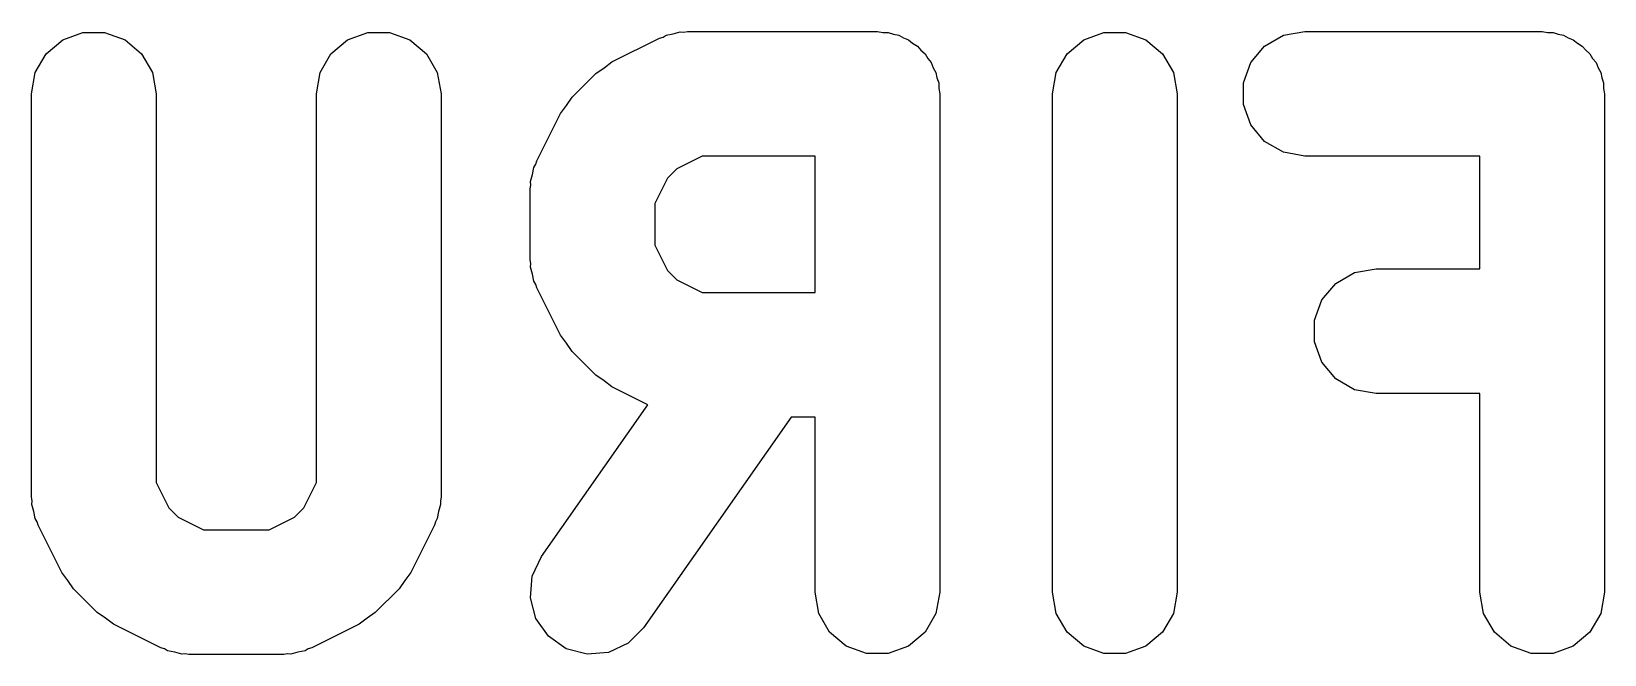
# Model space of a CAD drawing. Extents: x 92.1 to 192.1, y -135.1 to -45.9.
# Drawn here: x 116.33 to 125.79, y -74.09 to -70.34 of the extents above; entities that cross this region are included whole.
import ezdxf

# ---------------------------------------------------------------- set-up
doc = ezdxf.new("R2010")
doc.units = 0
doc.header["$MEASUREMENT"] = 0
doc.layers.add('BLACK', color=7, linetype='CONTINUOUS')

msp = doc.modelspace()

# ---------------------------------------------------------------- linework, layer by layer
at = {"layer": 'BLACK', "linetype": 'CONTINUOUS'}
for p, q in [((116.417, -70.4761), (116.517, -70.3924)), ((116.517, -70.3924), (116.639, -70.3478)), ((116.639, -70.3478), (116.769, -70.3478)), ((116.769, -70.3478), (116.892, -70.3924)), ((116.892, -70.3924), (116.992, -70.4761)), ((118.131, -70.4761), (118.231, -70.3924)), ((118.231, -70.3924), (118.353, -70.3478)), ((118.353, -70.3478), (118.484, -70.3478)), ((118.484, -70.3478), (118.606, -70.3924)), ((118.606, -70.3924), (118.706, -70.4761)), ((119.822, -70.5246), (120.108, -70.3817)), ((120.108, -70.3817), (120.129, -70.3756)), ((120.129, -70.3756), (120.147, -70.3648)), ((120.147, -70.3648), (120.191, -70.3571)), ((120.191, -70.3571), (120.233, -70.3446)), ((120.233, -70.3446), (120.254, -70.3459)), ((120.254, -70.3459), (120.276, -70.3421)), ((120.276, -70.3421), (121.419, -70.3421)), ((121.419, -70.3421), (121.451, -70.3478)), ((121.451, -70.3478), (121.484, -70.3478)), ((121.484, -70.3478), (121.515, -70.3591)), ((121.515, -70.3591), (121.547, -70.3648)), ((121.547, -70.3648), (121.575, -70.3812)), ((121.575, -70.3812), (121.606, -70.3924)), ((121.606, -70.3924), (121.631, -70.4135)), ((121.631, -70.4135), (121.66, -70.4299)), ((122.56, -70.4761), (122.66, -70.3924)), ((122.66, -70.3924), (122.782, -70.3478)), ((122.782, -70.3478), (122.912, -70.3478)), ((122.912, -70.3478), (123.035, -70.3924)), ((123.035, -70.3924), (123.134, -70.4761)), ((123.749, -70.4299), (123.862, -70.3648)), ((123.862, -70.3648), (123.99, -70.3421)), ((123.99, -70.3421), (125.419, -70.3421)), ((125.419, -70.3421), (125.451, -70.3478)), ((125.451, -70.3478), (125.484, -70.3478)), ((125.484, -70.3478), (125.515, -70.3591)), ((125.515, -70.3591), (125.547, -70.3648)), ((125.547, -70.3648), (125.575, -70.3812)), ((125.575, -70.3812), (125.606, -70.3924)), ((125.606, -70.3924), (125.631, -70.4135)), ((125.631, -70.4135), (125.66, -70.4299)), ((116.352, -70.5889), (116.417, -70.4761)), ((116.992, -70.4761), (117.057, -70.5889)), ((118.066, -70.5889), (118.131, -70.4761)), ((118.706, -70.4761), (118.771, -70.5889)), ((121.66, -70.4299), (121.681, -70.455)), ((121.681, -70.455), (121.706, -70.4761)), ((121.706, -70.4761), (121.722, -70.5045)), ((121.722, -70.5045), (121.743, -70.5296)), ((122.495, -70.5889), (122.56, -70.4761)), ((123.134, -70.4761), (123.2, -70.5889)), ((123.665, -70.5296), (123.749, -70.4299)), ((125.66, -70.4299), (125.681, -70.455)), ((125.681, -70.455), (125.706, -70.4761)), ((125.706, -70.4761), (125.722, -70.5045)), ((125.722, -70.5045), (125.743, -70.5296)), ((116.329, -70.7171), (116.352, -70.5889)), ((117.057, -70.5889), (117.079, -70.7171)), ((118.044, -70.7171), (118.066, -70.5889)), ((118.771, -70.5889), (118.794, -70.7171)), ((119.582, -70.7377), (119.725, -70.5948)), ((119.725, -70.5948), (119.774, -70.5604)), ((119.774, -70.5604), (119.822, -70.5246)), ((121.743, -70.5296), (121.755, -70.5605)), ((121.755, -70.5605), (121.771, -70.5889)), ((121.771, -70.5889), (121.777, -70.6212)), ((122.472, -70.7171), (122.495, -70.5889)), ((123.2, -70.5889), (123.222, -70.7171)), ((123.621, -70.652), (123.665, -70.5296)), ((125.743, -70.5296), (125.755, -70.5605)), ((125.755, -70.5605), (125.771, -70.5889)), ((125.771, -70.5889), (125.777, -70.6212)), ((121.777, -70.6212), (121.788, -70.652)), ((121.788, -70.652), (121.788, -70.6848)), ((121.788, -70.6848), (121.794, -70.7171)), ((123.621, -70.7823), (123.621, -70.652)), ((125.777, -70.6212), (125.788, -70.652)), ((125.788, -70.652), (125.788, -70.6848)), ((125.788, -70.6848), (125.794, -70.7171)), ((116.329, -73.1457), (116.329, -70.7171)), ((117.079, -70.7171), (117.079, -73.0572)), ((118.044, -73.0572), (118.044, -70.7171)), ((118.794, -70.7171), (118.794, -73.1457)), ((119.512, -70.8352), (119.548, -70.7869)), ((119.548, -70.7869), (119.582, -70.7377)), ((121.794, -70.7171), (121.794, -73.7171)), ((122.472, -73.7171), (122.472, -70.7171)), ((123.222, -70.7171), (123.222, -73.7171)), ((123.665, -70.9046), (123.621, -70.7823)), ((125.794, -70.7171), (125.794, -73.7171)), ((119.369, -71.1209), (119.512, -70.8352)), ((123.749, -71.0044), (123.665, -70.9046)), ((123.862, -71.0695), (123.749, -71.0044)), ((123.99, -71.0921), (123.862, -71.0695)), ((119.344, -71.2036), (119.352, -71.1603)), ((119.352, -71.1603), (119.363, -71.1416)), ((119.363, -71.1416), (119.369, -71.1209)), ((120.212, -71.1682), (120.155, -71.225)), ((120.364, -71.0921), (120.212, -71.1682)), ((121.044, -71.0921), (120.364, -71.0921)), ((121.044, -71.9136), (121.044, -71.0921)), ((125.044, -71.0921), (123.99, -71.0921)), ((125.044, -71.7707), (125.044, -71.0921)), ((119.329, -71.2886), (119.333, -71.2673)), ((119.332, -71.2457), (119.344, -71.2036)), ((119.333, -71.2673), (119.332, -71.2457)), ((120.155, -71.225), (120.079, -71.3771)), ((119.329, -71.7171), (119.329, -71.2886)), ((120.079, -71.3771), (120.079, -71.6286)), ((120.079, -71.6286), (120.155, -71.7807)), ((119.333, -71.7384), (119.329, -71.7171)), ((119.332, -71.76), (119.333, -71.7384)), ((119.344, -71.8021), (119.332, -71.76)), ((119.352, -71.8454), (119.344, -71.8021)), ((120.155, -71.7807), (120.212, -71.8375)), ((120.212, -71.8375), (120.364, -71.9136)), ((124.178, -71.8584), (124.29, -71.7933)), ((124.29, -71.7933), (124.419, -71.7707)), ((124.419, -71.7707), (125.044, -71.7707)), ((119.363, -71.8641), (119.352, -71.8454)), ((119.369, -71.8848), (119.363, -71.8641)), ((119.512, -72.1706), (119.369, -71.8848)), ((120.364, -71.9136), (121.044, -71.9136)), ((124.094, -71.9582), (124.178, -71.8584)), ((124.049, -72.0806), (124.094, -71.9582)), ((124.049, -72.2108), (124.049, -72.0806)), ((119.548, -72.2188), (119.512, -72.1706)), ((124.094, -72.3332), (124.049, -72.2108)), ((119.582, -72.268), (119.548, -72.2188)), ((119.725, -72.4109), (119.582, -72.268)), ((124.178, -72.433), (124.094, -72.3332)), ((119.774, -72.4453), (119.725, -72.4109)), ((119.822, -72.4811), (119.774, -72.4453)), ((120.037, -72.5883), (119.822, -72.4811)), ((124.29, -72.4981), (124.178, -72.433)), ((124.419, -72.5207), (124.29, -72.4981)), ((119.397, -73.5021), (120.037, -72.5883)), ((125.044, -72.5207), (124.419, -72.5207)), ((125.044, -73.7171), (125.044, -72.5207)), ((120.9, -72.6636), (120.011, -73.9322)), ((121.044, -72.6636), (120.9, -72.6636)), ((121.044, -73.7171), (121.044, -72.6636)), ((117.079, -73.0572), (117.155, -73.2093)), ((117.968, -73.2093), (118.044, -73.0572)), ((116.333, -73.167), (116.329, -73.1457)), ((118.794, -73.1457), (118.79, -73.167)), ((116.332, -73.1886), (116.333, -73.167)), ((116.344, -73.2307), (116.332, -73.1886)), ((116.352, -73.274), (116.344, -73.2307)), ((117.155, -73.2093), (117.212, -73.2661)), ((117.911, -73.2661), (117.968, -73.2093)), ((118.779, -73.2307), (118.771, -73.274)), ((118.791, -73.1886), (118.779, -73.2307)), ((118.79, -73.167), (118.791, -73.1886)), ((116.363, -73.2927), (116.352, -73.274)), ((116.369, -73.3134), (116.363, -73.2927)), ((116.512, -73.5991), (116.369, -73.3134)), ((117.212, -73.2661), (117.364, -73.3421)), ((117.364, -73.3421), (117.759, -73.3421)), ((117.759, -73.3421), (117.911, -73.2661)), ((118.754, -73.3134), (118.611, -73.5991)), ((118.76, -73.2927), (118.754, -73.3134)), ((118.771, -73.274), (118.76, -73.2927)), ((119.342, -73.6201), (119.397, -73.5021)), ((116.548, -73.6474), (116.512, -73.5991)), ((118.611, -73.5991), (118.575, -73.6474)), ((119.331, -73.7499), (119.342, -73.6201)), ((116.582, -73.6966), (116.548, -73.6474)), ((116.725, -73.8395), (116.582, -73.6966)), ((118.541, -73.6966), (118.398, -73.8394)), ((118.575, -73.6474), (118.541, -73.6966)), ((121.066, -73.8454), (121.044, -73.7171)), ((121.794, -73.7171), (121.771, -73.8454)), ((122.495, -73.8454), (122.472, -73.7171)), ((123.222, -73.7171), (123.2, -73.8454)), ((125.066, -73.8454), (125.044, -73.7171)), ((125.794, -73.7171), (125.771, -73.8454)), ((119.364, -73.8757), (119.331, -73.7499)), ((116.774, -73.8739), (116.725, -73.8395)), ((116.822, -73.9097), (116.774, -73.8739)), ((117.108, -74.0526), (116.822, -73.9097)), ((118.301, -73.9097), (118.015, -74.0526)), ((118.349, -73.8739), (118.301, -73.9097)), ((118.398, -73.8394), (118.349, -73.8739)), ((119.439, -73.9823), (119.364, -73.8757)), ((121.131, -73.9582), (121.066, -73.8454)), ((121.771, -73.8454), (121.706, -73.9582)), ((122.56, -73.9582), (122.495, -73.8454)), ((123.2, -73.8454), (123.134, -73.9582)), ((125.131, -73.9582), (125.066, -73.8454)), ((125.771, -73.8454), (125.706, -73.9582)), ((119.546, -74.057), (119.439, -73.9823)), ((120.011, -73.9322), (119.919, -74.0243)), ((121.231, -74.0419), (121.131, -73.9582)), ((121.706, -73.9582), (121.606, -74.0419)), ((122.66, -74.0419), (122.56, -73.9582)), ((123.134, -73.9582), (123.035, -74.0419)), ((125.231, -74.0419), (125.131, -73.9582)), ((125.706, -73.9582), (125.606, -74.0419)), ((117.129, -74.0587), (117.108, -74.0526)), ((117.147, -74.0695), (117.129, -74.0587)), ((117.191, -74.0772), (117.147, -74.0695)), ((117.233, -74.0897), (117.191, -74.0772)), ((117.254, -74.0884), (117.233, -74.0897)), ((117.276, -74.0921), (117.254, -74.0884)), ((117.847, -74.0921), (117.276, -74.0921)), ((117.868, -74.0884), (117.847, -74.0921)), ((117.89, -74.0897), (117.868, -74.0884)), ((117.932, -74.0772), (117.89, -74.0897)), ((117.975, -74.0695), (117.932, -74.0772)), ((117.994, -74.0587), (117.975, -74.0695)), ((118.015, -74.0526), (117.994, -74.0587)), ((119.672, -74.0907), (119.546, -74.057)), ((119.801, -74.0794), (119.672, -74.0907)), ((119.919, -74.0243), (119.801, -74.0794)), ((121.353, -74.0864), (121.231, -74.0419)), ((121.484, -74.0864), (121.353, -74.0864)), ((121.606, -74.0419), (121.484, -74.0864)), ((122.782, -74.0864), (122.66, -74.0419)), ((122.912, -74.0864), (122.782, -74.0864)), ((123.035, -74.0419), (122.912, -74.0864)), ((125.353, -74.0864), (125.231, -74.0419)), ((125.484, -74.0864), (125.353, -74.0864)), ((125.606, -74.0419), (125.484, -74.0864))]:
    msp.add_line(p, q, dxfattribs=at)

doc.saveas('drawing.dxf')
